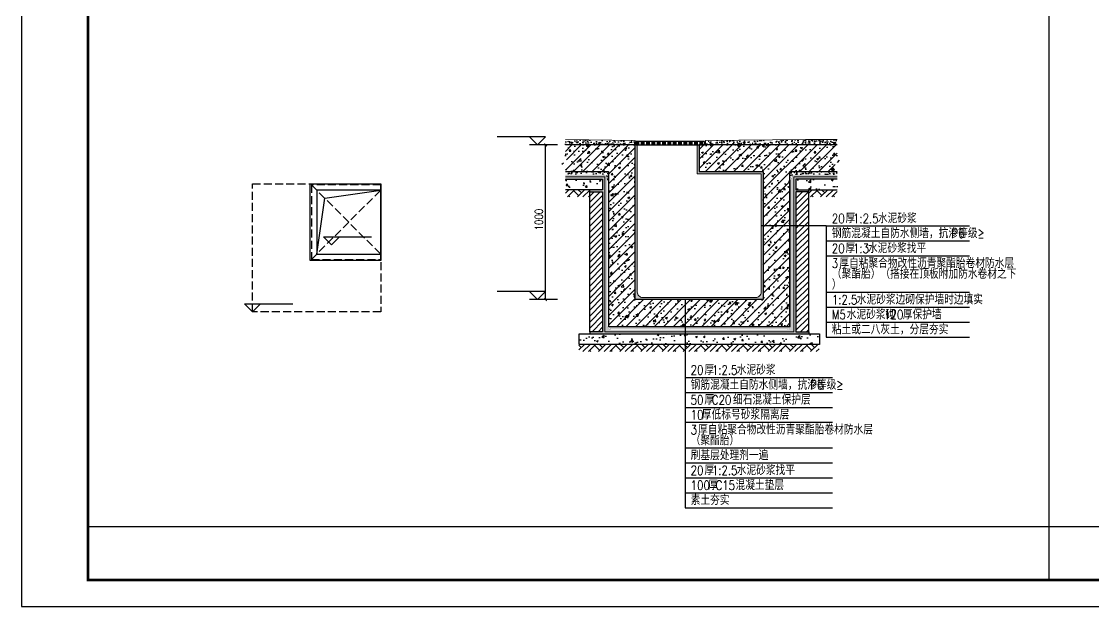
# Model space of a CAD drawing. Extents: x -737978 to 768813, y -372247 to 1140308.
# Drawn here: x -587211 to -577168, y -338663 to -333180 of the extents above; entities that cross this region are included whole.
import ezdxf

# ---------------------------------------------------------------- set-up
doc = ezdxf.new("R2010")
doc.units = 0
doc.header["$LTSCALE"] = 1000
doc.header["$MEASUREMENT"] = 0
doc.linetypes.add('DASH', pattern=[0.35, 0.25, -0.1])
doc.layers.get('0').update_dxf_attribs({"linetype": 'CONTINUOUS'})
for name, color, linetype in [('DIM_ELEV', 3, 'CONTINUOUS'), ('DIM_SYMB', 3, 'CONTINUOUS'), ('J-COLU-梁柱', 30, 'CONTINUOUS'), ('J-DRAN-地面及散水', 45, 'CONTINUOUS'), ('J-PUB-填充', 251, 'CONTINUOUS'), ('J-WALL-墙体', 9, 'CONTINUOUS'), ('J-WALL-墙线', 9, 'CONTINUOUS'), ('PUB_DIM', 3, 'CONTINUOUS'), ('PUB_TITLE', 4, 'CONTINUOUS'), ('STAIR', 2, 'CONTINUOUS'), ('填充', 8, 'CONTINUOUS')]:
    doc.layers.add(name, color=color, linetype=linetype)
doc.layers.add('J-ANNO-填充图案', color=251, linetype='CONTINUOUS', lineweight=30)
doc.layers.add('粉刷层', color=8, linetype='CONTINUOUS', lineweight=5)
doc.styles.add('_TCH_DIM_T3', font='SIMPLEX.shx', dxfattribs={"width": 0.8, "bigfont": 'GBCBIG.shx'})
doc.styles.add('HZ', font='SIMPLEX.SHX', dxfattribs={"width": 0.7, "bigfont": 'HZTXT.SHX'})
pattern_1 = [(37.5, (-822096.563, -335366.972), (-0.6299336, 19.2682377), [0, -15.2, 0, -17, 0, -16.25]), (7.5, (-822096.563, -335366.972), (17.697767, 28.2214607), [0, -8.2, 0, -13.7, 0, -5.25]), (327.5, (-822108.863, -335366.972), (31.1414186, 0.0565905), [0, -5, 0, -18, 0, -23.5]), (317.5, (-822108.863, -335366.972), (30.061266, 8.7767556), [0, -2.5, 0, -11.8, 0, -13.5])]
pattern_2 = [(50, (-679392.21, -339572.88), (71.726018, -6.275213), [7.5, -82.5]), (355, (-679392.21, -339572.88), (-13.875133, 75.219213), [6, -66]), (100.4514, (-679386.235, -339573.4), (57.85094, 68.943954), [6.37402, -70.11421]), (46.1842, (-679392.21, -339552.88), (106.724105, -16.5519), [11.25, -123.75]), (96.6356, (-679383.32, -339554.26), (93.46627, 97.41179), [9.56103, -105.1713]), (351.1842, (-679392.21, -339552.88), (93.4662, 97.41186), [9, -99]), (21, (-679382.21, -339557.88), (59.690705, -40.26189), [7.5, -82.5]), (326, (-679382.21, -339557.88), (24.331533, 72.515005), [6, -66]), (71.4514, (-679377.24, -339561.23), (84.022263, 32.25305), [6.37402, -70.11421]), (37.5, (-679392.212, -339572.878), (1.2159855, 33.2893854), [0, -65.2, 0, -67, 0, -66.25]), (7.5, (-679392.212, -339572.878), (26.306954, 39.441171), [0, -38.2, 0, -63.7, 0, -25.25]), (327.5, (-679414.512, -339572.878), (53.3822436, -2.255487), [0, -25, 0, -78, 0, -103.5]), (317.5, (-679424.51, -339572.88), (58.318617, 10.010498), [0, -32.5, 0, -51.8, 0, -73.5])]

# ---------------------------------------------------------------- blocks, each defined once
blk = doc.blocks.new('_ArchTick')
at = {"color": 0, "linetype": 'ByBlock', "const_width": 0.4}
blk.add_lwpolyline([(-0.5, -0.5), (0.5, 0.5)], dxfattribs=at)

msp = doc.modelspace()

# ---------------------------------------------------------------- hatches: boundary and pattern name
at = {"layer": 'J-ANNO-填充图案'}
for points in [[(-581430.2, -334303.6), (-581453.5, -334303.6), (-581453.5, -334336.9), (-581430.2, -334336.9)], [(-581380.2, -334303.6), (-581405.2, -334303.6), (-581405.2, -334336.9), (-581380.2, -334336.9)], [(-581330.2, -334303.6), (-581355.2, -334303.6), (-581355.2, -334336.9), (-581330.2, -334336.9)], [(-581280.2, -334303.6), (-581305.2, -334303.6), (-581305.2, -334336.9), (-581280.2, -334336.9)], [(-581230.2, -334303.6), (-581255.2, -334303.6), (-581255.2, -334336.9), (-581230.2, -334336.9)], [(-581180.2, -334303.6), (-581205.2, -334303.6), (-581205.2, -334336.9), (-581180.2, -334336.9)], [(-581130.2, -334303.6), (-581155.2, -334303.6), (-581155.2, -334336.9), (-581130.2, -334336.9)], [(-581080.2, -334303.6), (-581105.2, -334303.6), (-581105.2, -334336.9), (-581080.2, -334336.9)], [(-581030.2, -334303.6), (-581055.2, -334303.6), (-581055.2, -334336.9), (-581030.2, -334336.9)], [(-580980.2, -334303.6), (-581005.2, -334303.6), (-581005.2, -334336.9), (-580980.2, -334336.9)], [(-580930.2, -334303.6), (-580955.2, -334303.6), (-580955.2, -334336.9), (-580930.2, -334336.9)], [(-580880.2, -334303.6), (-580905.2, -334303.6), (-580905.2, -334336.9), (-580880.2, -334336.9)], [(-580830.2, -334303.6), (-580855.2, -334303.6), (-580855.2, -334336.9), (-580830.2, -334336.9)]]:
    msp.add_hatch(color=256, dxfattribs=at).paths.add_polyline_path(points)
at = {"layer": 'J-PUB-填充'}
h = msp.add_hatch(dxfattribs=at)
h.set_pattern_fill('混凝土', color=256, scale=10)
h.set_pattern_definition(pattern_2)
h.paths.add_polyline_path([(-581461.9, -334336.9), (-581461.9, -334296.9), (-582115.9, -334286.9), (-582115.9, -334336.9), (-581711.9, -334336.9)])
h = msp.add_hatch(dxfattribs=at)
h.set_pattern_fill('混凝土', color=256, scale=10)
h.set_pattern_definition(pattern_2)
h.paths.add_polyline_path([(-580801.9, -334296.9), (-580801.9, -334336.9), (-579861.9, -334336.9), (-579861.9, -334286.9)])
h.paths.add_polyline_path([(-579861.9, -334286.9), (-579861.9, -334336.9), (-579569.9, -334336.9), (-579569.9, -334286.9)])
h = msp.add_hatch(dxfattribs=at)
h.set_pattern_fill('混凝土', color=256, scale=10)
h.set_pattern_definition([(50, (-822096.56, -335366.97), (71.726018, -6.275213), [7.5, -82.5]), (355, (-822096.56, -335366.97), (-13.875133, 75.219213), [6, -66]), (100.4514, (-822090.586, -335367.495), (57.850938, 68.943954), [6.37402, -70.114211]), (46.1842, (-822096.56, -335346.97), (106.724105, -16.5519), [11.25, -123.75]), (96.6356, (-822087.67, -335348.35), (93.46627, 97.411787), [9.56103, -105.1713]), (351.1842, (-822096.56, -335346.97), (93.466195, 97.41186), [9, -99]), (21, (-822086.56, -335351.97), (59.690705, -40.261889), [7.5, -82.5]), (326, (-822086.56, -335351.97), (24.331533, 72.515005), [6, -66]), (71.4514, (-822081.59, -335355.33), (84.022263, 32.25305), [6.37402, -70.114211]), (37.5, (-822096.563, -335366.972), (1.2159855, 33.2893854), [0, -65.2, 0, -67, 0, -66.25]), (7.5, (-822096.563, -335366.972), (26.306954, 39.441171), [0, -38.2, 0, -63.7, 0, -25.25]), (327.5, (-822118.863, -335366.972), (53.3822436, -2.2554872), [0, -25, 0, -78, 0, -103.5]), (317.5, (-822128.863, -335366.972), (58.318617, 10.010498), [0, -32.5, 0, -51.8, 0, -73.5])])
h.paths.add_polyline_path([(-581711.9, -334586.9), (-582115.9, -334586.9), (-582115.9, -334611.9), (-581766.9, -334611.9, -0.4142136), (-581716.9, -334661.9), (-581711.9, -334661.9)])
h = msp.add_hatch(dxfattribs=at)
h.set_pattern_fill('混凝土', color=256, scale=10)
h.set_pattern_definition([(50, (-822896.56, -335366.97), (71.726018, -6.275213), [7.5, -82.5]), (355, (-822896.56, -335366.97), (-13.875133, 75.219213), [6, -66]), (100.4514, (-822890.586, -335367.495), (57.850938, 68.943954), [6.37402, -70.114211]), (46.1842, (-822896.56, -335346.97), (106.724105, -16.5519), [11.25, -123.75]), (96.6356, (-822887.67, -335348.35), (93.46627, 97.411787), [9.56103, -105.1713]), (351.1842, (-822896.56, -335346.97), (93.466195, 97.41186), [9, -99]), (21, (-822886.56, -335351.97), (59.690705, -40.261889), [7.5, -82.5]), (326, (-822886.56, -335351.97), (24.331533, 72.515005), [6, -66]), (71.4514, (-822881.59, -335355.33), (84.022263, 32.25305), [6.37402, -70.114211]), (37.5, (-822896.563, -335366.972), (1.2159855, 33.2893854), [0, -65.2, 0, -67, 0, -66.25]), (7.5, (-822896.563, -335366.972), (26.306954, 39.441171), [0, -38.2, 0, -63.7, 0, -25.25]), (327.5, (-822918.863, -335366.972), (53.3822436, -2.2554872), [0, -25, 0, -78, 0, -103.5]), (317.5, (-822928.863, -335366.972), (58.318617, 10.010498), [0, -32.5, 0, -51.8, 0, -73.5])])
edge = h.paths.add_edge_path()
edge.add_line((-580011.9, -334586.9), (-579569.9, -334586.9))
edge.add_line((-579569.9, -334586.9), (-579569.9, -334611.9))
edge.add_line((-579569.9, -334611.9), (-579956.9, -334611.9))
edge.add_arc((-579956.9, -334661.9), 50, 90, 180)
edge.add_line((-580006.9, -334661.9), (-580011.9, -334661.9))
edge.add_line((-580011.9, -334661.9), (-580011.9, -334586.9))
h = msp.add_hatch(dxfattribs=at)
h.set_pattern_fill('混凝土', color=256, scale=25)
h.set_pattern_definition([(50, (-822096.56, -335366.97), (179.31505, -15.68803), [18.75, -206.25]), (355, (-822096.56, -335366.97), (-34.68783, 188.04803), [15, -165]), (100.4514, (-822081.62, -335368.28), (144.62735, 172.35989), [15.93505, -175.28553]), (46.1842, (-822096.56, -335316.97), (266.81026, -41.37975), [28.125, -309.375]), (96.6356, (-822074.33, -335320.42), (233.66568, 243.52947), [23.90257, -262.92825]), (351.1842, (-822096.56, -335316.97), (233.6655, 243.52965), [22.5, -247.5]), (21, (-822071.56, -335329.47), (149.22676, -100.65472), [18.75, -206.25]), (326, (-822071.56, -335329.47), (60.82883, 181.28751), [15, -165]), (71.4514, (-822059.13, -335337.86), (210.05566, 80.63262), [15.93505, -175.28553]), (37.5, (-822096.56, -335366.97), (3.039964, 83.223463), [0, -163, 0, -167.5, 0, -165.625]), (7.5, (-822096.56, -335366.97), (65.767384, 98.602928), [0, -95.5, 0, -159.25, 0, -63.125]), (327.5, (-822152.31, -335366.97), (133.455609, -5.638718), [0, -62.5, 0, -195, 0, -258.75]), (317.5, (-822177.31, -335366.97), (145.79654, 25.026246), [0, -81.25, 0, -129.5, 0, -183.75])])
h.paths.add_polyline_path([(-582115.9, -334656.9), (-582115.9, -334756.9), (-581766.9, -334756.9), (-581766.9, -334656.9)])
h = msp.add_hatch(dxfattribs=at)
h.set_pattern_fill('混凝土', color=256, scale=25)
h.set_pattern_definition([(50, (-822896.56, -335366.97), (179.31505, -15.68803), [18.75, -206.25]), (355, (-822896.56, -335366.97), (-34.68783, 188.04803), [15, -165]), (100.4514, (-822881.62, -335368.28), (144.62735, 172.35989), [15.93505, -175.28553]), (46.1842, (-822896.56, -335316.97), (266.81026, -41.37975), [28.125, -309.375]), (96.6356, (-822874.33, -335320.42), (233.66568, 243.52947), [23.90257, -262.92825]), (351.1842, (-822896.56, -335316.97), (233.6655, 243.52965), [22.5, -247.5]), (21, (-822871.56, -335329.47), (149.22676, -100.65472), [18.75, -206.25]), (326, (-822871.56, -335329.47), (60.82883, 181.28751), [15, -165]), (71.4514, (-822859.13, -335337.86), (210.05566, 80.63262), [15.93505, -175.28553]), (37.5, (-822896.56, -335366.97), (3.039964, 83.223463), [0, -163, 0, -167.5, 0, -165.625]), (7.5, (-822896.56, -335366.97), (65.767384, 98.602928), [0, -95.5, 0, -159.25, 0, -63.125]), (327.5, (-822952.31, -335366.97), (133.455609, -5.638718), [0, -62.5, 0, -195, 0, -258.75]), (317.5, (-822977.31, -335366.97), (145.79654, 25.026246), [0, -81.25, 0, -129.5, 0, -183.75])])
h.paths.add_polyline_path([(-579569.9, -334756.9), (-579569.9, -334656.9), (-579956.9, -334656.9), (-579956.9, -334756.9)])
h = msp.add_hatch(dxfattribs=at)
h.set_pattern_fill('混凝土', color=256, scale=10)
h.set_pattern_definition(pattern_2)
h.paths.add_polyline_path([(-580007.3, -336036.9), (-580011.9, -336036.9), (-581711.9, -336036.9), (-581716.4, -336036.9, 0.3659774), (-581686.9, -336061.9), (-580461.9, -336061.9), (-580036.9, -336061.9, 0.3659774)])
h = msp.add_hatch(dxfattribs=at)
h.set_pattern_fill('混凝土', color=256, scale=25)
h.set_pattern_definition([(50, (-822096.56, -335566.98), (179.31505, -15.68803), [18.75, -206.25]), (355, (-822096.56, -335566.98), (-34.68783, 188.04803), [15, -165]), (100.4514, (-822081.62, -335568.3), (144.62735, 172.35989), [15.93505, -175.28553]), (46.1842, (-822096.56, -335516.98), (266.81026, -41.37975), [28.125, -309.375]), (96.6356, (-822074.33, -335520.43), (233.66568, 243.52947), [23.90257, -262.92825]), (351.1842, (-822096.56, -335516.98), (233.6655, 243.52965), [22.5, -247.5]), (21, (-822071.56, -335529.48), (149.22676, -100.65472), [18.75, -206.25]), (326, (-822071.56, -335529.48), (60.82883, 181.28751), [15, -165]), (71.4514, (-822059.13, -335537.87), (210.05566, 80.63262), [15.93505, -175.28553]), (37.5, (-822096.56, -335566.984), (3.039964, 83.223463), [0, -163, 0, -167.5, 0, -165.625]), (7.5, (-822096.56, -335566.98), (65.767384, 98.602928), [0, -95.5, 0, -159.25, 0, -63.125]), (327.5, (-822152.31, -335566.984), (133.455609, -5.638718), [0, -62.5, 0, -195, 0, -258.75]), (317.5, (-822177.31, -335566.98), (145.79654, 25.026246), [0, -81.25, 0, -129.5, 0, -183.75])])
h.paths.add_polyline_path([(-579736.9, -336206.9), (-579736.9, -336106.9), (-581986.9, -336106.9), (-581986.9, -336206.9)])
at = {"layer": '填充'}
h = msp.add_hatch(dxfattribs=at)
h.set_pattern_fill('钢筋混凝土', color=256, scale=25, style=0)
h.set_pattern_definition([(45, (-679392.21, -339572.88), (-44.194174, 44.194174), []), (50, (-679392.21, -339572.88), (179.31505, -15.68803), [18.75, -206.25]), (355, (-679392.21, -339572.88), (-34.68783, 188.04803), [15, -165]), (100.4514, (-679377.27, -339574.19), (144.62735, 172.3599), [15.93505, -175.28553]), (46.1842, (-679392.21, -339522.88), (266.81026, -41.37975), [28.125, -309.375]), (96.6356, (-679369.98, -339526.33), (233.6657, 243.5295), [23.9026, -262.92825]), (351.1842, (-679392.2, -339522.88), (233.6655, 243.52965), [22.5, -247.5]), (21, (-679367.21, -339535.38), (149.22676, -100.65472), [18.75, -206.25]), (326, (-679367.21, -339535.38), (60.82883, 181.2875), [15, -165]), (71.4514, (-679354.78, -339543.77), (210.05566, 80.63262), [15.93505, -175.28553]), (37.5, (-679392.21, -339572.88), (3.039964, 83.223463), [0, -163, 0, -167.5, 0, -165.625]), (7.5, (-679392.21, -339572.88), (65.767384, 98.60293), [0, -95.5, 0, -159.25, 0, -63.125]), (327.5, (-679447.96, -339572.88), (133.45561, -5.63872), [0, -62.5, 0, -195, 0, -258.75]), (317.5, (-679472.96, -339572.88), (145.79654, 25.02625), [0, -81.25, 0, -129.5, 0, -183.75])])
h.paths.add_polyline_path([(-581711.9, -336036.9), (-580011.9, -336036.9), (-580011.9, -334586.9), (-579569.9, -334586.9), (-579569.9, -334528.7), (-579622.4, -334510), (-579517.4, -334491.5), (-579569.9, -334472.4), (-579569.9, -334336.9), (-580861.9, -334336.9), (-580861.9, -334586.9), (-580261.9, -334586.9), (-580261.9, -335786.9), (-581461.9, -335786.9), (-581461.9, -334336.9), (-581711.9, -334336.9), (-582115.9, -334336.9), (-582115.9, -334472.4), (-582063.4, -334491.5), (-582168.4, -334510), (-582115.9, -334528.7), (-582115.9, -334586.9), (-581711.9, -334586.9)])
h = msp.add_hatch(dxfattribs=at)
h.set_pattern_fill('砂灰土', color=256, scale=5, style=0)
h.set_pattern_definition([(37.5, (-679392.212, -339572.878), (-0.6299336, 19.2682377), [0, -15.2, 0, -17, 0, -16.25]), (7.5, (-679392.212, -339572.878), (17.697767, 28.2214607), [0, -8.2, 0, -13.7, 0, -5.25]), (327.5, (-679404.512, -339572.878), (31.1414186, 0.0565905), [0, -5, 0, -18, 0, -23.5]), (317.5, (-679404.512, -339572.878), (30.061266, 8.776756), [0, -2.5, 0, -11.8, 0, -13.5])])
h.paths.add_polyline_path([(-580861.9, -334336.9), (-580881.9, -334336.9), (-580881.9, -334606.9), (-580281.9, -334606.9), (-580281.9, -335716.9, -0.4142136), (-580331.9, -335766.9), (-581391.9, -335766.9, -0.4142136), (-581441.9, -335716.9), (-581441.9, -334336.9), (-581461.9, -334336.9), (-581461.9, -335786.9), (-580261.9, -335786.9), (-580261.9, -334586.9), (-580861.9, -334586.9)])
h = msp.add_hatch(dxfattribs=at)
h.set_pattern_fill('砂灰土', color=256, scale=5, style=0)
h.set_pattern_definition(pattern_1)
h.paths.add_polyline_path([(-581746.9, -336086.9), (-579976.9, -336086.9), (-579976.9, -334636.9), (-579569.9, -334636.9), (-579569.9, -334616.9), (-579956.9, -334616.9, 0.4142136), (-580001.9, -334661.9), (-580001.9, -336031.9, -0.4142136), (-580036.9, -336066.9), (-580461.9, -336066.9), (-581686.9, -336066.9, -0.4142136), (-581721.9, -336031.9), (-581721.9, -334661.9, 0.4142136), (-581766.9, -334616.9), (-582115.9, -334616.9), (-582115.9, -334636.9), (-581746.9, -334636.9)])
h = msp.add_hatch(dxfattribs=at)
h.set_pattern_fill('砂灰土', color=256, scale=5, style=0)
h.set_pattern_definition(pattern_1)
h.paths.add_polyline_path([(-581746.9, -334636.9), (-582115.9, -334636.9), (-582115.9, -334656.9), (-581766.9, -334656.9), (-581766.9, -334756.9), (-581886.9, -334756.9), (-581886.9, -334776.9), (-581766.9, -334776.9), (-581766.9, -336086.9), (-581886.9, -336086.9), (-581886.9, -336106.9), (-579836.9, -336106.9), (-579836.9, -336086.9), (-579956.9, -336086.9), (-579956.9, -334776.9), (-579836.9, -334776.9), (-579836.9, -334756.9), (-579956.9, -334756.9), (-579956.9, -334656.9), (-579569.9, -334656.9), (-579569.9, -334636.9), (-579976.9, -334636.9), (-579976.9, -336086.9), (-581746.9, -336086.9)])
h = msp.add_hatch(dxfattribs=at)
h.set_pattern_fill('夯实土壤', color=256, scale=25)
h.set_pattern_definition([(45, (-822315.93, -334116.97), (-99.3485, 99.3485), []), (45, (-822263.43, -334116.97), (-99.3485, 99.3485), []), (45, (-822210.93, -334116.97), (-99.3485, 99.3485), []), (135, (-822315.93, -334116.97), (-99.3485, -99.3485), [66.25, -74.25]), (135, (-822289.68, -334090.72), (-99.3485, -99.3485), [66.25, -74.25]), (135, (-822263.43, -334064.47), (-99.3485, -99.3485), [66.25, -74.25])])
h.paths.add_polyline_path([(-581965.6, -334756.9), (-582115.9, -334756.9), (-582115.9, -334824.1), (-582003.6, -334824.1)])
h.paths.add_polyline_path([(-581886.9, -334756.9), (-581965.6, -334756.9), (-582003.6, -334824.1), (-581886.9, -334824.1)])
h = msp.add_hatch(dxfattribs=at)
h.set_pattern_fill('ANSI31', color=256, scale=25, style=0)
h.set_pattern_definition([(45, (-822096.563, -335366.972), (-28.0633004, 28.0633004), [])])
h.paths.add_polyline_path([(-581766.9, -334776.9), (-581886.9, -334776.9), (-581886.9, -336086.9), (-581766.9, -336086.9)])
h = msp.add_hatch(dxfattribs=at)
h.set_pattern_fill('ANSI31', color=256, scale=25, style=0)
h.set_pattern_definition([(45, (-822896.563, -335366.972), (-28.0633004, 28.0633004), [])])
h.paths.add_polyline_path([(-579836.9, -334776.9), (-579956.9, -334776.9), (-579956.9, -336086.9), (-579836.9, -336086.9)])
h = msp.add_hatch(dxfattribs=at)
h.set_pattern_fill('夯实土壤', color=256, scale=25)
h.set_pattern_definition([(45, (-820036.9, -334116.97), (-99.3485, 99.3485), []), (45, (-819984.4, -334116.97), (-99.3485, 99.3485), []), (45, (-819931.9, -334116.97), (-99.3485, 99.3485), []), (135, (-820036.9, -334116.97), (-99.3485, -99.3485), [66.25, -74.25]), (135, (-820010.65, -334090.72), (-99.3485, -99.3485), [66.25, -74.25]), (135, (-819984.4, -334064.47), (-99.3485, -99.3485), [66.25, -74.25])])
h.paths.add_polyline_path([(-579686.6, -334756.9), (-579836.9, -334756.9), (-579836.9, -334824.1), (-579724.6, -334824.1)])
h.paths.add_polyline_path([(-579569.9, -334756.9), (-579686.6, -334756.9), (-579724.6, -334824.1), (-579569.9, -334824.1)])
h = msp.add_hatch(dxfattribs=at)
h.set_pattern_fill('夯实土壤', color=256, scale=25)
h.set_pattern_definition([(45, (-821720.85, -335566.98), (-99.3485, 99.3485), []), (45, (-821668.35, -335566.98), (-99.3485, 99.3485), []), (45, (-821615.85, -335566.98), (-99.3485, 99.3485), []), (135, (-821720.85, -335566.98), (-99.3485, -99.3485), [66.25, -74.25]), (135, (-821694.6, -335540.73), (-99.3485, -99.3485), [66.25, -74.25]), (135, (-821668.35, -335514.48), (-99.3485, -99.3485), [66.25, -74.25])])
h.paths.add_polyline_path([(-581370.5, -336206.9), (-581988.4, -336206.9), (-581988.4, -336274.1), (-581408.5, -336274.1)])
h.paths.add_polyline_path([(-579738.5, -336206.9), (-581370.5, -336206.9), (-581408.5, -336274.1), (-579738.5, -336274.1)])

# ---------------------------------------------------------------- linework, layer by layer
msp.add_lwpolyline([(-579569.9, -334611.9, 0.4, 0.4, 0), (-579956.9, -334611.9, 0.4, 0.4, 0.4142136), (-580006.9, -334661.9, 0.4, 0.4, 0), (-580006.9, -336031.9, 0.4, 0.4, -0.4142136), (-580036.9, -336061.9, 0.4, 0.4, 0), (-580461.9, -336061.9, 0.4, 0.4, 0), (-581686.9, -336061.9, 0.4, 0.4, -0.4142136), (-581716.9, -336031.9, 0.4, 0.4, 0), (-581716.9, -334661.9, 0.4, 0.4, 0.4142136), (-581766.9, -334611.9, 0.4, 0.4, 0), (-582115.9, -334611.9, 0, 0, 0)], format="xyseb")
at = {"const_width": 0.4}
for points in [[(-579569.9, -334616.9), (-579956.9, -334616.9, 0.4142136), (-580001.9, -334661.9), (-580001.9, -336031.9, -0.4142136), (-580036.9, -336066.9), (-580461.9, -336066.9), (-581686.9, -336066.9, -0.4142136), (-581721.9, -336031.9), (-581721.9, -334661.9, 0.4142136), (-581766.9, -334616.9), (-582115.9, -334616.9)], [(-581726.9, -334921.9), (-581726.9, -334661.9, 0.4142136), (-581766.9, -334621.9), (-582026.9, -334621.9)], [(-579996.9, -334921.9), (-579996.9, -334661.9, -0.4142136), (-579956.9, -334621.9), (-579696.9, -334621.9)], [(-581431.9, -336071.9), (-581686.9, -336071.9, -0.4142136), (-581726.9, -336031.9), (-581726.9, -335786.9)], [(-579996.9, -335786.9), (-579996.9, -336031.9, -0.4142136), (-580036.9, -336071.9), (-580291.9, -336071.9)]]:
    msp.add_lwpolyline(points, format="xyb", dxfattribs=at)
for points in [[(-581716.9, -334661.9), (-581711.9, -334661.9)], [(-581886.9, -334776.9), (-581886.9, -334756.9)], [(-579836.9, -334776.9), (-579836.9, -334756.9)], [(-581711.9, -336036.9), (-581716.4, -336036.9)], [(-580011.9, -336036.9), (-580007.3, -336036.9)], [(-581886.9, -336087.2), (-581886.9, -336106.9)], [(-579836.9, -336087.2), (-579836.9, -336106.9)]]:
    msp.add_lwpolyline(points)
at = {"layer": 'DIM_ELEV'}
for p, q in [((-582301.9, -334261.9), (-582754.1, -334261.9)), ((-582376.9, -334336.9), (-582451.9, -334261.9)), ((-582201.9, -334336.9), (-582451.9, -334336.9)), ((-582376.9, -334336.9), (-582301.9, -334261.9)), ((-584307.8, -335274.6), (-584382.8, -335199.6)), ((-584382.8, -335199.6), (-583930.6, -335199.6)), ((-584307.8, -335274.6), (-584232.8, -335199.6)), ((-582301.9, -335711.9), (-582754.1, -335711.9)), ((-582376.9, -335786.9), (-582451.9, -335711.9)), ((-582376.9, -335786.9), (-582301.9, -335711.9)), ((-585045.4, -335900.7), (-585120.4, -335825.7)), ((-585120.4, -335825.7), (-584668.2, -335825.7)), ((-585045.4, -335900.7), (-584970.4, -335825.7)), ((-582201.9, -335786.9), (-582451.9, -335786.9))]:
    msp.add_line(p, q, dxfattribs=at)
at = {"layer": 'DIM_SYMB'}
for p, q in [((-579672.5, -335096.4, 17326.4), (-579672.5, -335096.4, 17326.4)), ((-579672.5, -335096.4, 17326.4), (-578329.6, -335096.4, 17326.4)), ((-579672.5, -335096.4, 17326.4), (-579672.5, -336137.4, 17326.4)), ((-579672.5, -335236.4, 17326.4), (-578329.6, -335236.4, 17326.4)), ((-579672.5, -335376.3, 17326.4), (-578329.6, -335376.3, 17326.4)), ((-579672.5, -335717.5, 17326.4), (-578329.6, -335717.5, 17326.4)), ((-580994.8, -335786.9, 17326.4), (-580994.8, -336516.2, 17326.4)), ((-579672.5, -335857.5, 17326.4), (-578329.6, -335857.5, 17326.4)), ((-579672.5, -335997.4, 17326.4), (-578329.6, -335997.4, 17326.4)), ((-579672.5, -336137.4, 17326.4), (-578329.6, -336137.4, 17326.4)), ((-580994.8, -336516.2, 17326.4), (-579613.8, -336516.2, 17326.4)), ((-580994.8, -336516.2, 17326.4), (-580994.8, -337736.4, 17326.4)), ((-580994.8, -336656.2, 17326.4), (-579613.8, -336656.2, 17326.4)), ((-580994.8, -336796.1, 17326.4), (-579613.8, -336796.1, 17326.4)), ((-580994.8, -336936.1, 17326.4), (-579613.8, -336936.1, 17326.4)), ((-580994.8, -337176.6, 17326.4), (-579613.8, -337176.6, 17326.4)), ((-580994.8, -337316.6, 17326.4), (-579613.8, -337316.6, 17326.4)), ((-580994.8, -337456.5, 17326.4), (-579613.8, -337456.5, 17326.4)), ((-580994.8, -337596.5, 17326.4), (-579613.8, -337596.5, 17326.4)), ((-580994.8, -337736.4, 17326.4), (-579613.8, -337736.4, 17326.4))]:
    msp.add_line(p, q, dxfattribs=at)
msp.add_lwpolyline([(-579672.5, -335096.4), (-580281.9, -335096.4)], dxfattribs=at)
at = {"layer": 'J-ANNO-填充图案'}
msp.add_line((-581430.2, -334303.6), (-581430.2, -334336.9), dxfattribs=at)
at = {"layer": 'J-ANNO-填充图案', "color": 6}
for p, q in [((-581380.2, -334303.6), (-581380.2, -334336.9)), ((-581330.2, -334303.6), (-581330.2, -334336.9)), ((-581280.2, -334303.6), (-581280.2, -334336.9)), ((-581230.2, -334303.6), (-581230.2, -334336.9)), ((-581180.2, -334303.6), (-581180.2, -334336.9)), ((-581130.2, -334303.6), (-581130.2, -334336.9)), ((-581080.2, -334303.6), (-581080.2, -334336.9)), ((-581030.2, -334303.6), (-581030.2, -334336.9)), ((-580980.2, -334303.6), (-580980.2, -334336.9)), ((-580930.2, -334303.6), (-580930.2, -334336.9)), ((-580880.2, -334303.6), (-580880.2, -334336.9)), ((-580830.2, -334303.6), (-580830.2, -334336.9))]:
    msp.add_line(p, q, dxfattribs=at)
at = {"layer": 'J-ANNO-填充图案'}
for points in [[(-581430.2, -334303.6), (-581453.5, -334303.6), (-581453.5, -334336.9), (-581430.2, -334336.9)], [(-581380.2, -334303.6), (-581405.2, -334303.6), (-581405.2, -334336.9), (-581380.2, -334336.9)], [(-581330.2, -334303.6), (-581355.2, -334303.6), (-581355.2, -334336.9), (-581330.2, -334336.9)], [(-581280.2, -334303.6), (-581305.2, -334303.6), (-581305.2, -334336.9), (-581280.2, -334336.9)], [(-581230.2, -334303.6), (-581255.2, -334303.6), (-581255.2, -334336.9), (-581230.2, -334336.9)], [(-581180.2, -334303.6), (-581205.2, -334303.6), (-581205.2, -334336.9), (-581180.2, -334336.9)], [(-581130.2, -334303.6), (-581155.2, -334303.6), (-581155.2, -334336.9), (-581130.2, -334336.9)], [(-581080.2, -334303.6), (-581105.2, -334303.6), (-581105.2, -334336.9), (-581080.2, -334336.9)], [(-581030.2, -334303.6), (-581055.2, -334303.6), (-581055.2, -334336.9), (-581030.2, -334336.9)], [(-580980.2, -334303.6), (-581005.2, -334303.6), (-581005.2, -334336.9), (-580980.2, -334336.9)], [(-580930.2, -334303.6), (-580955.2, -334303.6), (-580955.2, -334336.9), (-580930.2, -334336.9)], [(-580880.2, -334303.6), (-580905.2, -334303.6), (-580905.2, -334336.9), (-580880.2, -334336.9)], [(-580830.2, -334303.6), (-580855.2, -334303.6), (-580855.2, -334336.9), (-580830.2, -334336.9)]]:
    msp.add_lwpolyline(points, close=True, dxfattribs=at)
at = {"layer": 'J-COLU-梁柱'}
for points in [[(-579569.9, -334336.9), (-579569.9, -334336.9), (-579569.9, -334336.9), (-580861.9, -334336.9), (-580861.9, -334586.9), (-580261.9, -334586.9), (-580261.9, -335786.9), (-581461.9, -335786.9), (-581461.9, -334336.9), (-581461.9, -334336.9), (-581461.9, -334336.9), (-581711.9, -334336.9), (-582115.9, -334336.9)], [(-582115.9, -334586.9), (-581711.9, -334586.9), (-581711.9, -336036.9), (-580011.9, -336036.9)], [(-581711.9, -336036.9), (-580011.9, -336036.9), (-580011.9, -334586.9), (-579569.9, -334586.9)], [(-582115.9, -334656.9), (-581766.9, -334656.9), (-581766.9, -334756.9), (-582115.9, -334756.9)], [(-579569.9, -334656.9), (-579956.9, -334656.9), (-579956.9, -334756.9), (-579569.9, -334756.9)]]:
    msp.add_lwpolyline(points, dxfattribs=at)
msp.add_lwpolyline([(-579736.9, -336106.9), (-579736.9, -336206.9), (-581986.9, -336206.9), (-581986.9, -336106.9)], close=True, dxfattribs=at)
at = {"layer": 'J-DRAN-地面及散水', "linetype": 'DASH', "ltscale": 0.3}
for p, q in [((-584495.4, -334710.7, 17326.4), (-583845.4, -335360.7, 17326.4)), ((-584495.4, -335410.7, 17326.4), (-583845.4, -334760.7, 17326.4))]:
    msp.add_line(p, q, dxfattribs=at)
at = {"layer": 'J-DRAN-地面及散水', "linetype": 'DASH', "ltscale": 0.3, "elevation": 17326.4}
for points in [[(-585045.4, -335900.7), (-585045.4, -334700.7), (-583845.4, -334700.7), (-583845.4, -335900.7)], [(-583845.4, -335410.7), (-583845.4, -334710.7), (-584495.4, -334710.7), (-584495.4, -335410.7)]]:
    msp.add_lwpolyline(points, close=True, dxfattribs=at)
at = {"layer": 'J-DRAN-地面及散水', "linetype": 'Continuous', "elevation": 17326.4}
for points in [[(-583845.4, -335420.7), (-584505.4, -335420.7), (-584505.4, -334700.7), (-583845.4, -334700.7)], [(-584445.4, -334760.7), (-584445.4, -335360.7), (-583845.4, -335360.7), (-583845.4, -334760.7)]]:
    msp.add_lwpolyline(points, close=True, dxfattribs=at)
at = {"layer": 'J-WALL-墙体'}
msp.add_line((-581453.5, -334303.6), (-581453.5, -334336.9), dxfattribs=at)
at = {"layer": 'J-WALL-墙体', "color": 255}
for p, q in [((-580811.9, -334303.6), (-581453.5, -334303.6)), ((-581453.5, -334336.9), (-580811.9, -334336.9)), ((-580811.9, -334303.6), (-580811.9, -334336.9))]:
    msp.add_line(p, q, dxfattribs=at)
at = {"layer": 'J-WALL-墙线'}
for points in [[(-581886.9, -334776.9), (-581766.9, -334776.9), (-581766.9, -336086.9), (-581886.9, -336086.9)], [(-579836.9, -334776.9), (-579956.9, -334776.9), (-579956.9, -336086.9), (-579836.9, -336086.9)]]:
    msp.add_lwpolyline(points, close=True, dxfattribs=at)
at = {"layer": 'PUB_DIM'}
for p, q in [((-582190.9, -334336.9), (-582364.4, -334336.9)), ((-582301.9, -335786.9), (-582301.9, -334336.9)), ((-582190.9, -335786.9), (-582364.4, -335786.9))]:
    msp.add_line(p, q, dxfattribs=at)
at = {"layer": 'PUB_TITLE'}
msp.add_lwpolyline([(-587211.3, -338662.7), (-566186.3, -338662.7), (-566186.3, -323812.7), (-587211.3, -323812.7)], close=True, dxfattribs=at)
at = {"layer": 'PUB_TITLE', "const_width": 25}
msp.add_lwpolyline([(-586586.3, -338412.7), (-566436.3, -338412.7), (-566436.3, -324062.7), (-586586.3, -324062.7)], close=True, dxfattribs=at)
at = {"layer": 'PUB_TITLE'}
for points in [[(-577586.3, -324062.7), (-577586.3, -338412.7)], [(-586586.3, -337912.7), (-568586.6, -337912.7)]]:
    msp.add_lwpolyline(points, dxfattribs=at)
at = {"layer": 'STAIR'}
msp.add_lwpolyline([(-586586.3, -338412.7), (-568586.6, -338412.7)], dxfattribs=at)
at = {"layer": '填充', "elevation": 17326.4}
msp.add_lwpolyline([(-584445.4, -335360.7), (-584369.7, -334836.3), (-583845.4, -334760.7)], dxfattribs=at)
at = {"layer": '粉刷层'}
for p, q in [((-579861.9, -334336.9), (-579861.9, -334286.9)), ((-582115.9, -334636.9), (-581746.9, -334636.9)), ((-581746.9, -334636.9), (-581746.9, -336086.9)), ((-579976.9, -334636.9), (-579976.9, -336086.9)), ((-579569.9, -334636.9), (-579976.9, -334636.9)), ((-581746.9, -336086.9), (-579976.9, -336086.9))]:
    msp.add_line(p, q, dxfattribs=at)
for points in [[(-581461.9, -334336.9), (-581461.9, -334296.9), (-582115.9, -334286.9)], [(-581461.9, -334336.9), (-581441.9, -334336.9)], [(-579861.9, -334286.9), (-580801.9, -334296.9)], [(-580801.9, -334296.9), (-580801.9, -334336.9)], [(-579861.9, -334286.9), (-579569.9, -334286.9)]]:
    msp.add_lwpolyline(points, dxfattribs=at)
msp.add_lwpolyline([(-580881.9, -334336.9), (-580881.9, -334606.9), (-580281.9, -334606.9), (-580281.9, -335716.9, -0.4142136), (-580331.9, -335766.9), (-581391.9, -335766.9, -0.4142136), (-581441.9, -335716.9), (-581441.9, -334336.9)], format="xyb", dxfattribs=at)

# ---------------------------------------------------------------- block references
at = {"layer": 'PUB_DIM', "xscale": 25, "yscale": 25, "zscale": 25}
for p, rotation in [((-582301.9, -334336.9), 90), ((-582301.9, -335786.9), 270)]:
    msp.add_blockref('_ArchTick', p, dxfattribs=dict(at, rotation=rotation))

# ---------------------------------------------------------------- texts
at = {"layer": 'DIM_SYMB', "color": 7, "style": 'HZ', "width": 0.8}
for s, p in [('20', (-579620, -335070.2, 17326.4)), ('厚', (-579491.7, -335070.2, 17326.4)), ('1:2.5', (-579421.7, -335070.2, 17326.4)), ('水泥砂浆', (-579188.4, -335070.2, 17326.4)), ('钢筋混凝土自防水侧墙，抗渗等级≥', (-579620, -335210.1, 17326.4)), ('P6', (-578500, -335210.1, 17326.4)), ('20', (-579620, -335350.1, 17326.4)), ('厚', (-579491.7, -335350.1, 17326.4)), ('1:3', (-579421.7, -335350.1, 17326.4)), ('水泥砂浆找平', (-579281.7, -335350.1, 17326.4)), ('3', (-579620, -335490, 17326.4)), ('厚自粘聚合物改性沥青聚酯胎卷材防水层', (-579550, -335490, 17326.4)), ('（聚酯胎）（搭接在顶板附加防水卷材之下', (-579620, -335590.6, 17326.4)), ('）', (-579620, -335691.3, 17326.4)), ('水泥砂浆边砌保护墙时边填实', (-579386.7, -335831.2, 17326.4)), ('1:2.5', (-579620, -335831.2, 17326.4)), ('M5', (-579620, -335971.2, 17326.4)), ('水泥砂浆砌', (-579480, -335971.2, 17326.4)), ('120', (-579130, -335971.2, 17326.4)), ('厚保护墙', (-578955, -335971.2, 17326.4)), ('粘土或二八灰土，分层夯实', (-579620, -336111.1, 17326.4)), ('20', (-580942.3, -336490, 17326.4)), ('厚', (-580814, -336490, 17326.4)), ('1:2.5', (-580744, -336490, 17326.4)), ('水泥砂浆', (-580510.7, -336490, 17326.4)), ('钢筋混凝土自防水侧墙，抗渗等级≥', (-580942.3, -336629.9, 17326.4)), ('P6', (-579822.3, -336629.9, 17326.4)), ('50', (-580942.3, -336769.9, 17326.4)), ('厚', (-580814, -336769.9, 17326.4)), ('C20', (-580744, -336769.9, 17326.4)), ('细石混凝土保护层', (-580545.7, -336769.9, 17326.4)), ('10', (-580942.3, -336909.8, 17326.4)), ('厚低标号砂浆隔离层', (-580837.3, -336909.8, 17326.4)), ('3', (-580942.3, -337049.8, 17326.4)), ('厚自粘聚合物改性沥青聚酯胎卷材防水层', (-580872.3, -337049.8, 17326.4)), ('（聚酯胎）', (-580942.3, -337150.4, 17326.4)), ('刷基层处理剂一遍', (-580942.3, -337290.3, 17326.4)), ('20', (-580942.3, -337430.3, 17326.4)), ('厚', (-580814, -337430.3, 17326.4)), ('1:2.5', (-580744, -337430.3, 17326.4)), ('水泥砂浆找平', (-580510.7, -337430.3, 17326.4)), ('100', (-580942.3, -337570.2, 17326.4)), ('厚', (-580779, -337570.2, 17326.4)), ('C15', (-580709, -337570.2, 17326.4)), ('混凝土垫层', (-580522.3, -337570.2, 17326.4)), ('素土夯实', (-580942.3, -337710.2, 17326.4))]:
    msp.add_text(s, height=87.5, dxfattribs=at).set_placement(p)
at = {"layer": 'PUB_DIM', "color": 7, "insert": (-582364.1, -335036.9), "char_height": 74.38, "attachment_point": 5, "rotation": 90, "style": '_TCH_DIM_T3'}
msp.add_mtext('\\A1;1000', dxfattribs=at)

doc.saveas('drawing.dxf')
